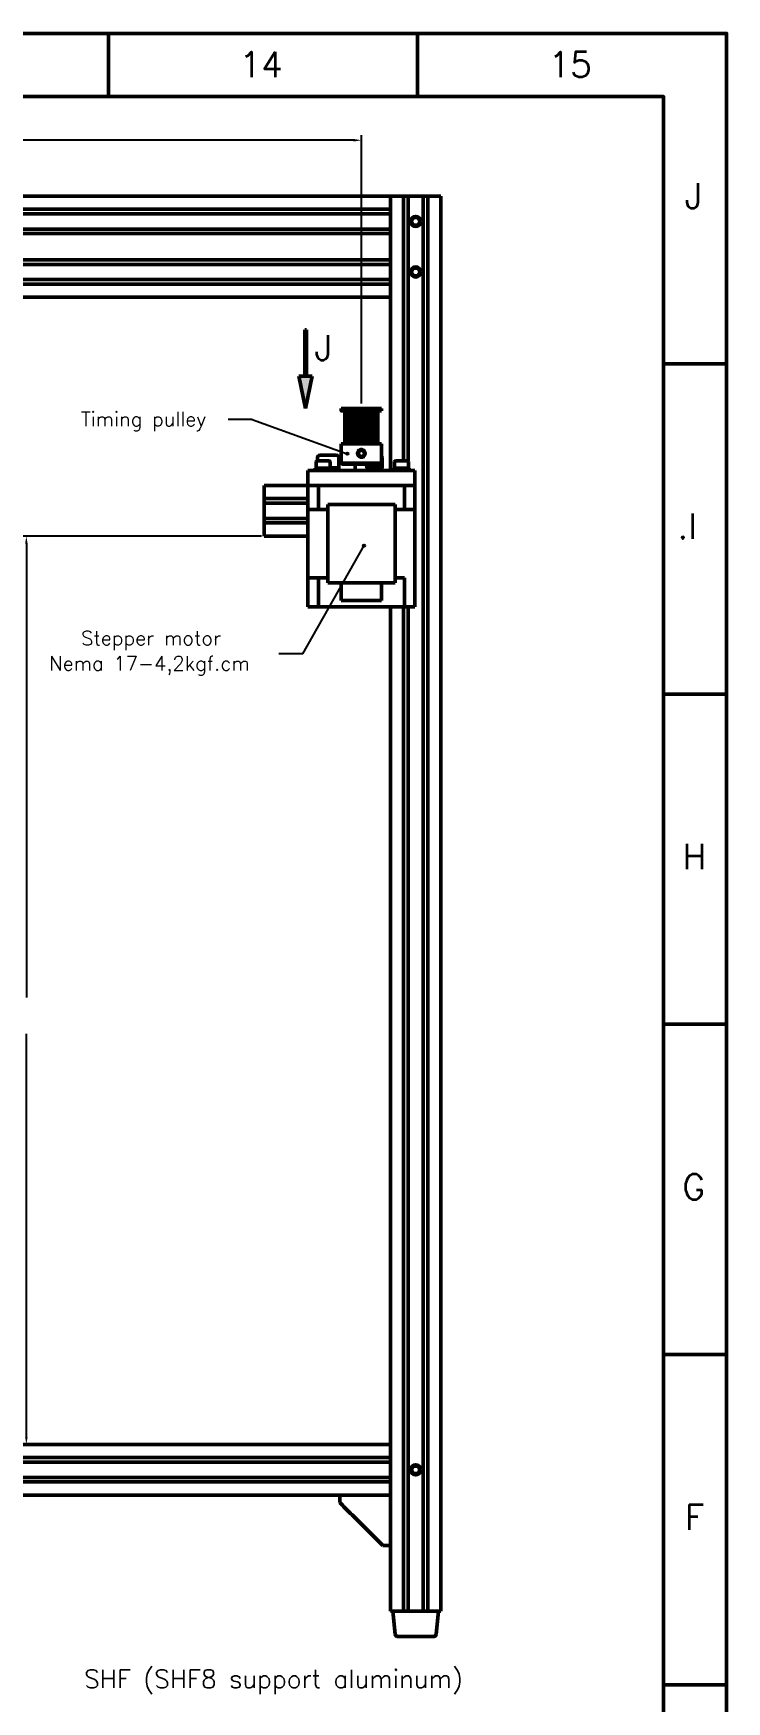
# Model space of a CAD drawing. Extents: x 21047 to 22882, y -7321 to -6014.
# Drawn here: x 22608 to 22882, y -6674 to -6014 of the extents above; entities that cross this region are included whole.
import ezdxf

# ---------------------------------------------------------------- set-up
doc = ezdxf.new("R2010")
doc.units = 0
doc.header["$PDMODE"] = 34
doc.linetypes.add('DASHED', pattern=[19.05, 12.7, -6.35])
doc.layers.get('0').update_dxf_attribs({"lineweight": 0})
doc.layers.add('Cotas', color=90, linetype='Continuous')
for name, color, linetype, lineweight in [('Fixação e Transmissão', 5, 'Continuous', 50), ('Hotend', 4, 'Continuous', 50), ('Linha tracejada', 254, 'DASHED', 15), ('Perfis e Cantoneiras', 2, 'Continuous', 50), ('Peças Usinadas', 120, 'Continuous', 50)]:
    doc.layers.add(name, color=color, linetype=linetype, lineweight=lineweight)
doc.layers.add('Motores', color=7, linetype='Continuous', lineweight=50, true_color=0x55ff00)
doc.styles.get("Standard").update_dxf_attribs({"font": 'romans.shx'})
doc.dimstyles.get("Standard").update_dxf_attribs({"dimtxt": 3, "dimasz": 3, "dimexe": 2, "dimexo": 1, "dimgap": 1, "dimtad": 0, "dimtoh": 1, "dimcen": 0.09, "dimadec": 0, "dimazin": 0, "dimtfac": 1, "dimtdec": 4, "dimtofl": 0, "dimtmove": 0, "dimatfit": 3, "dimfxl": 1, "dimtolj": 1, "dimtzin": 0, "dimarcsym": 0})

# ---------------------------------------------------------------- blocks, each defined once
blk = doc.blocks.new('*D_1u')
at = {"color": 0, "linetype": 'ByBlock', "lineweight": -2}
for p, q in [((22400.66, -6161.29), (22400.66, -6054.16)), ((22403.66, -6056.16), (22564.08, -6056.16)), ((22734.66, -6056.16), (22574.23, -6056.16)), ((22737.66, -6160.29), (22737.66, -6054.16))]:
    blk.add_line(p, q, dxfattribs=at)
for points in [[(22400.66, -6056.16), (22403.66, -6056.66), (22400.66, -6056.16), (22403.66, -6055.66)], [(22737.66, -6056.16), (22734.66, -6055.66), (22737.66, -6056.16), (22734.66, -6056.66)]]:
    blk.add_solid(points, dxfattribs=at)
at = {"layer": 'Defpoints', "color": 0, "linetype": 'ByBlock', "lineweight": 0}
for p in [(22400.66, -6056.16), (22737.66, -6056.16), (22400.66, -6162.29), (22737.66, -6161.29)]:
    blk.add_point(p, dxfattribs=at)
blk = doc.blocks.new('*D_o_1v')
at = {"color": 0, "linetype": 'ByBlock', "lineweight": -2}
for p, q in [((22698.16, -6212.79), (22603, -6212.79)), ((22605, -6215.79), (22605, -6395.33)), ((22605, -6569.29), (22605, -6409.75)), ((22470.92, -6572.29), (22607, -6572.29))]:
    blk.add_line(p, q, dxfattribs=at)
for points in [[(22605, -6212.79), (22604.5, -6215.79), (22605, -6212.79), (22605.5, -6215.79)], [(22605, -6572.29), (22605.5, -6569.29), (22605, -6572.29), (22604.5, -6569.29)]]:
    blk.add_solid(points, dxfattribs=at)
at = {"layer": 'Defpoints', "color": 0, "linetype": 'ByBlock', "lineweight": 0}
for p in [(22605, -6212.79), (22699.16, -6212.79), (22469.92, -6572.29), (22605, -6572.29)]:
    blk.add_point(p, dxfattribs=at)
blk = doc.blocks.new('*D_p_1w')
at = {"color": 0, "linetype": 'ByBlock', "lineweight": -2}
for p, q in [((22440.16, -6232.79), (22538.79, -6232.79)), ((22536.79, -6235.79), (22536.79, -6385.33)), ((22536.79, -6569.29), (22536.79, -6399.75)), ((22668.63, -6572.29), (22534.79, -6572.29))]:
    blk.add_line(p, q, dxfattribs=at)
for points in [[(22536.79, -6232.79), (22536.29, -6235.79), (22536.79, -6232.79), (22537.29, -6235.79)], [(22536.79, -6572.29), (22537.29, -6569.29), (22536.79, -6572.29), (22536.29, -6569.29)]]:
    blk.add_solid(points, dxfattribs=at)
at = {"layer": 'Defpoints', "color": 0, "linetype": 'ByBlock', "lineweight": 0}
for p in [(22439.16, -6232.79), (22536.79, -6232.79), (22536.79, -6572.29), (22669.63, -6572.29)]:
    blk.add_point(p, dxfattribs=at)

msp = doc.modelspace()

# ---------------------------------------------------------------- hatches: boundary and pattern name
at = {"layer": 'Cotas'}
h = msp.add_hatch(color=256, dxfattribs=at)
h.dxf.hatch_style = 1
h.paths.add_polyline_path([(22731.621, -6180.201, -0.2411741), (22731.81, -6179.831, -0.6113775), (22732.533, -6180.201, -1), (22731.621, -6180.201)])
h = msp.add_hatch(color=256, dxfattribs=at)
h.dxf.hatch_style = 1
h.paths.add_polyline_path([(22738.286, -6216.55, -0.2411741), (22738.475, -6216.18, -0.6113775), (22739.198, -6216.55, -1), (22738.286, -6216.55)])
at = {"layer": 'Perfis e Cantoneiras'}
h = msp.add_hatch(color=130, dxfattribs=at)
h.dxf.hatch_style = 1
h.paths.add_polyline_path([(22715.869, -6131.207), (22715.869, -6149.471), (22715.244, -6149.471), (22715.244, -6131.207), (22715.869, -6131.207)])
h = msp.add_hatch(color=130, dxfattribs=at)
h.dxf.hatch_style = 1
h.paths.add_polyline_path([(22718.198, -6149.471), (22715.557, -6162.286), (22712.916, -6149.471), (22715.557, -6149.471), (22718.198, -6149.471)])

# ---------------------------------------------------------------- linework, layer by layer
at = {"layer": 'Cotas'}
for p, q in [((22694.466, -6166.612), (22684.865, -6166.612)), ((22694.466, -6166.612), (22732.077, -6180.201)), ((22714.508, -6259.402), (22738.742, -6216.55)), ((22714.508, -6259.402), (22704.907, -6259.402))]:
    msp.add_line(p, q, dxfattribs=at)
for centre in [(22732.077, -6180.201), (22738.742, -6216.55)]:
    msp.add_circle(centre, 0.456, dxfattribs=at)
at = {"layer": 'Fixação e Transmissão'}
for p, q in [((22758.29, -6086.79), (22757.424, -6088.29)), ((22758.29, -6089.79), (22757.424, -6088.29)), ((22760.022, -6086.79), (22760.888, -6088.29)), ((22760.022, -6089.79), (22760.888, -6088.29)), ((22760.022, -6089.79), (22760.022, -6089.79)), ((22758.29, -6106.79), (22757.424, -6108.29)), ((22758.29, -6109.79), (22757.424, -6108.29)), ((22760.022, -6106.79), (22760.888, -6108.29)), ((22760.022, -6109.79), (22760.888, -6108.29)), ((22760.022, -6109.79), (22760.022, -6109.79)), ((22729.656, -6163.29), (22729.656, -6162.29)), ((22731.156, -6163.29), (22731.156, -6176.29)), ((22731.163, -6163.29), (22731.163, -6176.29)), ((22731.294, -6163.29), (22731.294, -6176.29)), ((22731.573, -6163.29), (22731.573, -6176.29)), ((22732.015, -6163.29), (22732.015, -6176.29)), ((22732.577, -6163.29), (22732.577, -6176.29)), ((22733.289, -6163.29), (22733.289, -6176.29)), ((22734.079, -6163.29), (22734.079, -6176.29)), ((22734.694, -6163.29), (22734.694, -6176.29)), ((22734.99, -6163.29), (22734.99, -6176.29)), ((22735.931, -6163.29), (22735.931, -6176.29)), ((22736.271, -6163.29), (22736.271, -6176.29)), ((22736.953, -6163.29), (22736.953, -6176.29)), ((22737.952, -6163.29), (22737.952, -6176.29)), ((22737.984, -6163.29), (22737.984, -6176.29)), ((22738.704, -6163.29), (22738.704, -6176.29)), ((22738.984, -6163.29), (22738.984, -6176.29)), ((22739.944, -6163.29), (22739.944, -6176.29)), ((22740.321, -6163.29), (22740.321, -6176.29)), ((22740.885, -6163.29), (22740.885, -6176.29)), ((22741.712, -6163.29), (22741.712, -6176.29)), ((22742.47, -6163.29), (22742.47, -6176.29)), ((22743.083, -6163.29), (22743.083, -6176.29)), ((22743.584, -6163.29), (22743.584, -6176.29)), ((22743.923, -6163.29), (22743.923, -6176.29)), ((22744.118, -6163.29), (22744.118, -6176.29)), ((22744.156, -6163.29), (22744.156, -6176.29)), ((22745.656, -6163.29), (22745.656, -6162.29)), ((22729.656, -6176.29), (22729.656, -6183.99)), ((22729.656, -6178.29), (22729.656, -6176.79)), ((22737.667, -6178.859), (22737.697, -6178.859)), ((22745.656, -6176.29), (22745.656, -6183.99)), ((22720.257, -6181.784), (22720.256, -6182.989)), ((22724.756, -6182.989), (22720.256, -6182.989)), ((22727.756, -6180.784), (22721.257, -6180.784)), ((22728.756, -6185.783), (22725.256, -6185.783)), ((22728.712, -6185.783), (22725.256, -6185.783)), ((22728.756, -6185.783), (22728.756, -6181.784)), ((22729.956, -6184.29), (22729.656, -6183.99)), ((22745.847, -6185.783), (22739.86, -6185.783)), ((22741.325, -6185.783), (22741.597, -6186.789)), ((22745.802, -6185.783), (22741.597, -6185.783)), ((22741.597, -6185.783), (22741.869, -6186.789)), ((22745.356, -6184.29), (22745.656, -6183.99)), ((22745.847, -6185.783), (22745.847, -6181.784)), ((22751.256, -6182.989), (22755.756, -6182.989)), ((22719.406, -6186.789), (22719.406, -6185.989)), ((22719.406, -6185.989), (22722.506, -6185.989)), ((22725.606, -6186.789), (22719.406, -6186.789)), ((22728.712, -6186.789), (22719.406, -6186.789)), ((22725.256, -6185.989), (22719.756, -6185.989)), ((22722.306, -6185.989), (22722.477, -6186.789)), ((22722.506, -6185.989), (22725.606, -6185.989)), ((22722.506, -6185.989), (22722.677, -6186.789)), ((22725.606, -6185.989), (22725.606, -6186.789)), ((22745.802, -6186.789), (22740.156, -6186.789)), ((22753.506, -6185.989), (22750.406, -6185.989)), ((22750.406, -6185.989), (22750.406, -6186.789)), ((22750.406, -6186.789), (22756.606, -6186.789)), ((22750.756, -6185.989), (22756.256, -6185.989)), ((22753.506, -6185.989), (22753.335, -6186.789)), ((22756.606, -6185.989), (22753.506, -6185.989)), ((22753.706, -6185.989), (22753.535, -6186.789)), ((22756.606, -6186.789), (22756.606, -6185.989)), ((22758.29, -6580.79), (22757.424, -6582.29)), ((22760.022, -6580.79), (22760.888, -6582.29)), ((22758.29, -6583.79), (22757.424, -6582.29)), ((22760.022, -6583.79), (22760.888, -6582.29)), ((22760.022, -6583.79), (22760.022, -6583.79))]:
    msp.add_line(p, q, dxfattribs=at)
at = {"layer": 'Fixação e Transmissão', "ltscale": 0.1}
for p, q in [((22758.29, -6086.79), (22760.022, -6086.79)), ((22758.29, -6089.79), (22760.022, -6089.79)), ((22758.29, -6106.79), (22760.022, -6106.79)), ((22758.29, -6109.79), (22760.022, -6109.79)), ((22719.756, -6185.989), (22719.756, -6183.489)), ((22725.256, -6185.989), (22725.256, -6183.489)), ((22728.712, -6186.789), (22728.712, -6185.783)), ((22745.802, -6186.789), (22745.802, -6185.783)), ((22750.756, -6185.989), (22750.756, -6183.489)), ((22756.256, -6185.989), (22756.256, -6183.489)), ((22758.29, -6580.79), (22760.022, -6580.79)), ((22758.29, -6583.79), (22760.022, -6583.79))]:
    msp.add_line(p, q, dxfattribs=at)
at = {"layer": 'Fixação e Transmissão', "color": 7}
msp.add_line((22742.656, -6162.29), (22732.656, -6162.29), dxfattribs=at)
at = {"layer": 'Fixação e Transmissão', "flags": 128}
for points in [[(22729.656, -6162.29), (22745.656, -6162.29)], [(22729.656, -6176.29), (22745.656, -6176.29)]]:
    msp.add_lwpolyline(points, dxfattribs=at)
at = {"layer": 'Fixação e Transmissão'}
for centre in [(22759.156, -6088.29), (22759.156, -6108.29), (22759.156, -6582.29)]:
    msp.add_circle(centre, 1.732, dxfattribs=at)
for centre, radius, start, end in [((22720.256, -6183.489), 0.5, 90, 180), ((22721.257, -6181.784), 1, 90, 180), ((22724.756, -6183.489), 0.5, 360, 90), ((22727.756, -6181.784), 1, 0, 90), ((22744.847, -6181.784), 1, 0, 35.959065), ((22751.256, -6183.489), 0.5, 90, 180), ((22755.756, -6183.489), 0.5, 360, 90)]:
    msp.add_arc(centre, radius, start, end, dxfattribs=at)
for points, degree in [([(22729.656, -6163.29), (22729.656, -6163.29), (22731.163, -6163.29)], 2), ([(22731.294, -6163.29), (22731.187, -6163.29), (22731.163, -6163.29)], 2), ([(22731.294, -6163.29), (22731.396, -6163.29), (22731.573, -6163.29)], 2), ([(22732.015, -6163.29), (22731.756, -6163.29), (22731.573, -6163.29)], 2), ([(22732.015, -6163.29), (22732.265, -6163.29), (22732.577, -6163.29)], 2), ([(22733.289, -6163.29), (22732.903, -6163.29), (22732.577, -6163.29)], 2), ([(22733.289, -6163.29), (22733.66, -6163.29), (22734.079, -6163.29)], 2), ([(22734.99, -6163.29), (22734.515, -6163.29), (22734.079, -6163.29)], 2), ([(22734.99, -6163.29), (22735.448, -6163.29), (22735.931, -6163.29)], 2), ([(22736.953, -6163.29), (22736.434, -6163.29), (22735.931, -6163.29)], 2), ([(22736.953, -6163.29), (22737.952, -6163.29)], 1), ([(22738.984, -6163.29), (22738.473, -6163.29), (22737.952, -6163.29)], 2), ([(22738.984, -6163.29), (22739.475, -6163.29), (22739.944, -6163.29)], 2), ([(22740.885, -6163.29), (22740.432, -6163.29), (22739.944, -6163.29)], 2), ([(22740.885, -6163.29), (22741.32, -6163.29), (22741.712, -6163.29)], 2), ([(22742.47, -6163.29), (22742.12, -6163.29), (22741.712, -6163.29)], 2), ([(22742.47, -6163.29), (22742.807, -6163.29), (22745.656, -6163.29)], 2), ([(22732.753, -6183.99), (22733.285, -6183.99), (22733.818, -6183.99), (22734.399, -6183.99), (22734.98, -6183.99), (22735.595, -6183.99), (22736.21, -6183.99), (22737.475, -6183.99), (22738.748, -6183.99), (22739.369, -6183.99), (22739.991, -6183.99), (22740.583, -6183.99), (22741.176, -6183.99), (22741.723, -6183.99), (22742.271, -6183.99), (22742.76, -6183.99), (22743.249, -6183.99), (22743.667, -6183.99), (22744.086, -6183.99), (22744.423, -6183.99), (22744.759, -6183.99), (22745.006, -6183.99), (22745.253, -6183.99), (22745.404, -6183.99), (22745.555, -6183.99), (22745.605, -6183.99), (22745.656, -6183.99)], 2)]:
    msp.add_open_spline(points, degree=degree, dxfattribs=at)
for points, degree, knots in [([(22736.135, -6180.089), (22736.135, -6180.279), (22736.17, -6180.475), (22736.242, -6180.661), (22736.318, -6180.853), (22736.423, -6181.019), (22736.556, -6181.16), (22736.687, -6181.299), (22736.851, -6181.415), (22737.035, -6181.496), (22737.222, -6181.576), (22737.414, -6181.617), (22737.611, -6181.619), (22737.802, -6181.621), (22738.002, -6181.584), (22738.195, -6181.508), (22738.385, -6181.43), (22738.552, -6181.322), (22738.695, -6181.183), (22738.834, -6181.048), (22738.95, -6180.877), (22739.033, -6180.689), (22739.112, -6180.505), (22739.153, -6180.316), (22739.157, -6180.12), (22739.166, -6179.722), (22739.007, -6179.315), (22738.728, -6179.028), (22738.454, -6178.74), (22738.052, -6178.568), (22737.657, -6178.558), (22737.459, -6178.554), (22737.256, -6178.592), (22737.063, -6178.669), (22736.877, -6178.748), (22736.715, -6178.857), (22736.577, -6178.995), (22736.443, -6179.131), (22736.332, -6179.298), (22736.253, -6179.487), (22736.175, -6179.684), (22736.135, -6179.884), (22736.135, -6180.089)], 3, [0, 0, 0, 0, 0.0608594, 0.0608594, 0.0608594, 0.123355, 0.123355, 0.123355, 0.185855, 0.185855, 0.185855, 0.248355, 0.248355, 0.248355, 0.310855, 0.310855, 0.310855, 0.373355, 0.373355, 0.373355, 0.435855, 0.435855, 0.435855, 0.496793, 0.496793, 0.496793, 0.621711, 0.621711, 0.621711, 0.746711, 0.746711, 0.746711, 0.810851, 0.810851, 0.810851, 0.873355, 0.873355, 0.873355, 0.935855, 0.935855, 0.935855, 1, 1, 1, 1]), ([(22736.462, -6180.089), (22736.461, -6179.975), (22736.469, -6179.866), (22736.516, -6179.722), (22736.562, -6179.578), (22736.648, -6179.4), (22736.782, -6179.251), (22736.855, -6179.172), (22736.934, -6179.105), (22737.018, -6179.051), (22737.1, -6178.999), (22737.178, -6178.959), (22737.253, -6178.933), (22737.417, -6178.873), (22737.558, -6178.86), (22737.667, -6178.859)], 3, [0, 0, 0, 0, 0.059375, 0.059375, 0.059375, 0.11875, 0.11875, 0.11875, 0.149922, 0.149922, 0.149922, 0.181094, 0.181094, 0.181094, 0.249688, 0.249688, 0.249688, 0.249688]), ([(22737.667, -6178.859), (22737.706, -6178.859), (22737.747, -6178.861), (22737.791, -6178.865), (22737.848, -6178.871), (22737.913, -6178.883), (22737.987, -6178.902), (22738.134, -6178.941), (22738.305, -6179.015), (22738.467, -6179.156), (22738.547, -6179.227), (22738.625, -6179.314), (22738.685, -6179.4), (22738.743, -6179.488), (22738.787, -6179.572), (22738.816, -6179.651), (22738.877, -6179.807), (22738.894, -6179.933), (22738.898, -6180.057), (22738.902, -6180.18), (22738.893, -6180.301), (22738.842, -6180.452), (22738.792, -6180.603), (22738.699, -6180.784), (22738.565, -6180.927), (22738.431, -6181.071), (22738.256, -6181.177), (22738.101, -6181.238), (22737.929, -6181.306), (22737.783, -6181.317), (22737.667, -6181.318)], 3, [0.249688, 0.249688, 0.249688, 0.249688, 0.274684, 0.274684, 0.274684, 0.30593, 0.30593, 0.30593, 0.368422, 0.368422, 0.368422, 0.399672, 0.399672, 0.399672, 0.430921, 0.430921, 0.430921, 0.493421, 0.493421, 0.493421, 0.555921, 0.555921, 0.555921, 0.618421, 0.618421, 0.618421, 0.680921, 0.680921, 0.680921, 0.750064, 0.750064, 0.750064, 0.750064]), ([(22729.656, -6183.99), (22729.673, -6183.99), (22729.724, -6183.99), (22729.808, -6183.99), (22729.926, -6183.99), (22730.076, -6183.99), (22730.259, -6183.99), (22730.472, -6183.99), (22730.716, -6183.99), (22730.99, -6183.99), (22731.291, -6183.99), (22731.62, -6183.99), (22731.974, -6183.99), (22732.353, -6183.99), (22732.753, -6183.99)], 1, [2.23053, 2.23053, 2.29561, 2.36068, 2.42576, 2.49083, 2.55591, 2.62099, 2.68606, 2.75114, 2.81621, 2.88129, 2.94636, 3.01144, 3.07652, 3.14159, 3.14159]), ([(22745.356, -6184.29), (22745.163, -6184.29), (22744.593, -6184.29), (22743.676, -6184.29), (22742.457, -6184.29), (22740.997, -6184.29), (22739.369, -6184.29), (22737.656, -6184.29), (22735.943, -6184.29), (22734.315, -6184.29), (22732.855, -6184.29), (22731.636, -6184.29), (22730.719, -6184.29), (22730.15, -6184.29), (22729.956, -6184.29)], 1, [0.911063, 0.911063, 1.13546, 1.35986, 1.58426, 1.80866, 2.03306, 2.25746, 2.48186, 2.70626, 2.93066, 3.15506, 3.37946, 3.60386, 3.82826, 4.05266, 4.05266]), ([(22737.667, -6181.318), (22737.577, -6181.318), (22737.476, -6181.309), (22737.343, -6181.274), (22737.198, -6181.233), (22737.031, -6181.158), (22736.877, -6181.02), (22736.796, -6180.947), (22736.718, -6180.856), (22736.66, -6180.767), (22736.602, -6180.676), (22736.56, -6180.589), (22736.533, -6180.507), (22736.475, -6180.345), (22736.463, -6180.214), (22736.462, -6180.089)], 3, [0.750064, 0.750064, 0.750064, 0.750064, 0.805921, 0.805921, 0.805921, 0.868421, 0.868421, 0.868421, 0.901316, 0.901316, 0.901316, 0.934211, 0.934211, 0.934211, 0.999999, 0.999999, 0.999999, 0.999999])]:
    msp.add_open_spline(points, degree=degree, knots=knots, dxfattribs=at)
at = {"layer": 'Hotend'}
for p, q in [((22750.156, -6638.29), (22768.156, -6638.29)), ((22750.156, -6638.29), (22751.066, -6647.39)), ((22768.156, -6638.29), (22767.246, -6647.39)), ((22752.061, -6648.29), (22766.251, -6648.29))]:
    msp.add_line(p, q, dxfattribs=at)
for centre, start, end in [((22752.061, -6647.29), 185.710593, 270), ((22766.251, -6647.29), 270, 354.289407)]:
    msp.add_arc(centre, 1, start, end, dxfattribs=at)
at = {"layer": 'Linha tracejada', "ltscale": 0.25}
for p, q in [((22729.66, -6180.29), (22729.66, -6177.29)), ((22729.66, -6183.29), (22729.66, -6180.29))]:
    msp.add_line(p, q, dxfattribs=at)
at = {"layer": 'Motores'}
for p, q in [((22735.156, -6186.789), (22735.156, -6184.265)), ((22740.156, -6186.572), (22740.156, -6186.789)), ((22740.156, -6186.789), (22740.156, -6186.572)), ((22716.506, -6192.789), (22716.506, -6202.289)), ((22716.506, -6192.789), (22720.623, -6192.789)), ((22716.506, -6202.289), (22716.506, -6192.789)), ((22720.623, -6192.789), (22716.506, -6192.789)), ((22720.623, -6192.789), (22720.623, -6202.289)), ((22720.623, -6192.789), (22720.623, -6202.289)), ((22754.69, -6192.789), (22720.623, -6192.789)), ((22754.69, -6192.789), (22720.623, -6192.789)), ((22754.69, -6202.289), (22754.69, -6192.789)), ((22754.69, -6192.789), (22754.69, -6202.289)), ((22758.806, -6192.789), (22754.69, -6192.789)), ((22758.806, -6192.789), (22754.69, -6192.789)), ((22758.806, -6240.789), (22758.806, -6192.789)), ((22716.506, -6229.289), (22716.506, -6202.289)), ((22716.506, -6202.289), (22716.506, -6229.289)), ((22720.623, -6202.289), (22716.506, -6202.289)), ((22720.623, -6202.289), (22716.506, -6202.289)), ((22720.623, -6202.289), (22724.327, -6202.289)), ((22724.327, -6202.289), (22720.623, -6202.289)), ((22750.986, -6200.289), (22724.327, -6200.289)), ((22724.327, -6200.289), (22724.327, -6231.289)), ((22724.327, -6200.289), (22724.327, -6231.289)), ((22750.986, -6200.289), (22724.327, -6200.289)), ((22750.986, -6200.289), (22724.327, -6200.289)), ((22724.327, -6202.289), (22724.327, -6200.289)), ((22724.327, -6200.289), (22750.986, -6200.289)), ((22724.327, -6200.289), (22724.327, -6202.289)), ((22750.986, -6231.289), (22750.986, -6200.289)), ((22750.986, -6200.289), (22750.986, -6202.289)), ((22750.986, -6202.289), (22750.986, -6200.289)), ((22754.69, -6202.289), (22750.986, -6202.289)), ((22754.69, -6202.289), (22758.806, -6202.289)), ((22758.806, -6202.289), (22754.69, -6202.289)), ((22720.623, -6229.289), (22716.506, -6229.289)), ((22716.506, -6229.289), (22716.506, -6240.789)), ((22716.506, -6240.789), (22716.506, -6229.289)), ((22716.506, -6229.289), (22720.623, -6229.289)), ((22720.623, -6240.789), (22720.623, -6229.289)), ((22720.623, -6229.289), (22724.327, -6229.289)), ((22720.623, -6240.789), (22720.623, -6229.289)), ((22720.623, -6229.289), (22724.327, -6229.289)), ((22724.327, -6229.289), (22724.327, -6231.289)), ((22724.327, -6229.289), (22724.327, -6231.289)), ((22724.327, -6231.289), (22729.656, -6231.289)), ((22724.327, -6231.289), (22729.656, -6231.289)), ((22724.327, -6231.289), (22729.656, -6231.289)), ((22724.327, -6231.289), (22729.656, -6231.289)), ((22729.656, -6238.289), (22729.656, -6231.289)), ((22729.656, -6231.289), (22745.656, -6231.289)), ((22745.656, -6231.289), (22729.656, -6231.289)), ((22729.656, -6231.289), (22729.656, -6238.289)), ((22745.656, -6231.289), (22745.656, -6238.289)), ((22745.656, -6238.289), (22745.656, -6231.289)), ((22745.656, -6231.289), (22750.986, -6231.289)), ((22745.656, -6231.289), (22750.986, -6231.289)), ((22745.656, -6231.289), (22750.986, -6231.289)), ((22745.656, -6231.289), (22750.986, -6231.289)), ((22750.986, -6231.289), (22750.986, -6229.289)), ((22750.986, -6229.289), (22754.69, -6229.289)), ((22750.986, -6231.289), (22750.986, -6229.289)), ((22750.986, -6229.289), (22754.69, -6229.289)), ((22754.69, -6229.289), (22754.69, -6240.789)), ((22754.69, -6240.789), (22754.69, -6229.289)), ((22758.806, -6229.289), (22758.806, -6240.789)), ((22745.656, -6238.289), (22729.656, -6238.289)), ((22729.656, -6238.289), (22745.656, -6238.289)), ((22716.506, -6240.789), (22720.623, -6240.789)), ((22716.506, -6240.789), (22720.623, -6240.789)), ((22758.806, -6240.789), (22720.623, -6240.789)), ((22720.623, -6240.789), (22754.69, -6240.789))]:
    msp.add_line(p, q, dxfattribs=at)
for points, degree in [([(22739.708, -6184.958), (22739.657, -6184.581), (22739.656, -6184.291)], 2), ([(22739.708, -6184.958), (22739.708, -6184.957)], 1), ([(22739.708, -6184.957), (22739.765, -6185.373), (22739.853, -6185.698)], 2), ([(22739.95, -6186.029), (22739.902, -6185.881), (22739.853, -6185.698)], 2), ([(22739.853, -6185.698), (22739.902, -6185.881), (22739.95, -6186.029)], 2), ([(22739.95, -6186.029), (22739.95, -6186.029)], 1), ([(22739.95, -6186.029), (22740.004, -6186.191), (22740.048, -6186.307)], 2), ([(22740.048, -6186.306), (22740.047, -6186.302)], 1), ([(22740.048, -6186.307), (22740.048, -6186.306)], 1), ([(22740.126, -6186.501), (22740.097, -6186.434), (22740.048, -6186.306)], 2), ([(22740.048, -6186.307), (22740.097, -6186.434), (22740.126, -6186.501)], 2), ([(22740.156, -6186.572), (22740.156, -6186.572), (22740.126, -6186.501)], 2), ([(22740.126, -6186.501), (22740.156, -6186.572), (22740.156, -6186.572)], 2)]:
    msp.add_open_spline(points, degree=degree, dxfattribs=at)
at = {"layer": 'Perfis e Cantoneiras'}
for p, q in [((22749.156, -6078.29), (22389.156, -6078.29)), ((22749.156, -6118.29), (22749.156, -6078.29)), ((22769.156, -6078.29), (22749.156, -6078.29)), ((22749.156, -6186.789), (22749.156, -6078.29)), ((22754.356, -6182.989), (22754.356, -6078.29)), ((22756.156, -6183.189), (22756.156, -6078.29)), ((22762.156, -6638.29), (22762.156, -6078.29)), ((22763.956, -6638.29), (22763.956, -6078.29)), ((22769.156, -6638.29), (22769.156, -6078.29)), ((22749.156, -6083.49), (22389.156, -6083.49)), ((22749.156, -6085.29), (22389.156, -6085.29)), ((22749.156, -6091.29), (22389.156, -6091.29)), ((22749.156, -6093.09), (22389.156, -6093.09)), ((22749.156, -6103.49), (22389.156, -6103.49)), ((22749.156, -6105.29), (22389.156, -6105.29)), ((22749.156, -6111.29), (22389.156, -6111.29)), ((22749.156, -6113.09), (22389.156, -6113.09)), ((22749.156, -6118.29), (22389.156, -6118.29)), ((22699.156, -6192.789), (22716.506, -6192.789)), ((22699.156, -6197.989), (22716.506, -6197.989)), ((22699.156, -6199.789), (22716.506, -6199.789)), ((22699.156, -6205.789), (22716.506, -6205.789)), ((22699.156, -6207.589), (22716.506, -6207.589)), ((22699.156, -6212.789), (22716.506, -6212.789)), ((22749.156, -6638.29), (22749.156, -6240.789)), ((22754.356, -6638.29), (22754.356, -6240.789)), ((22756.156, -6638.29), (22756.156, -6240.789)), ((22749.156, -6572.29), (22389.156, -6572.29)), ((22749.156, -6577.49), (22389.156, -6577.49)), ((22749.156, -6579.29), (22389.156, -6579.29)), ((22749.156, -6585.29), (22389.156, -6585.29)), ((22749.156, -6587.09), (22389.156, -6587.09)), ((22749.156, -6592.29), (22389.156, -6592.29)), ((22769.156, -6638.29), (22749.156, -6638.29))]:
    msp.add_line(p, q, dxfattribs=at)
at = {"layer": 'Perfis e Cantoneiras', "color": 130}
for p, q in [((22715.244, -6149.471), (22715.244, -6131.207)), ((22715.244, -6131.207), (22715.869, -6131.207)), ((22715.869, -6149.471), (22715.869, -6131.207)), ((22718.198, -6149.471), (22712.916, -6149.471)), ((22715.557, -6162.286), (22712.916, -6149.471)), ((22715.244, -6149.471), (22715.869, -6149.471)), ((22715.557, -6162.286), (22718.198, -6149.471))]:
    msp.add_line(p, q, dxfattribs=at)
at = {"layer": 'Perfis e Cantoneiras', "color": 30}
for p, q in [((22729.156, -6595.29), (22729.156, -6592.29)), ((22729.156, -6595.29), (22729.156, -6592.29)), ((22730.156, -6592.29), (22749.156, -6592.29)), ((22749.156, -6592.29), (22730.156, -6592.29)), ((22749.156, -6592.29), (22749.156, -6611.29)), ((22749.156, -6611.29), (22749.156, -6592.29)), ((22749.156, -6612.29), (22746.156, -6612.29)), ((22749.156, -6612.29), (22746.156, -6612.29))]:
    msp.add_line(p, q, dxfattribs=at)
at = {"layer": 'Perfis e Cantoneiras'}
for centre in [(22759.156, -6088.29), (22759.156, -6108.29), (22759.156, -6582.29)]:
    msp.add_circle(centre, 2, dxfattribs=at)
at = {"layer": 'Perfis e Cantoneiras', "color": 30}
for points, degree in [([(22729.156, -6592.29), (22729.156, -6592.29), (22729.175, -6592.29)], 2), ([(22729.175, -6592.29), (22729.194, -6592.29), (22729.232, -6592.29)], 2), ([(22729.232, -6592.29), (22729.27, -6592.29), (22729.325, -6592.29)], 2), ([(22729.325, -6592.29), (22729.379, -6592.29), (22729.449, -6592.29)], 2), ([(22729.449, -6592.29), (22729.519, -6592.29), (22729.6, -6592.29)], 2), ([(22729.6, -6592.29), (22729.682, -6592.29), (22729.773, -6592.29)], 2), ([(22729.773, -6592.29), (22729.864, -6592.29), (22729.961, -6592.29)], 2), ([(22729.961, -6592.29), (22730.156, -6592.29)], 1), ([(22729.156, -6595.29), (22746.156, -6612.29)], 1), ([(22749.156, -6611.29), (22749.156, -6611.46), (22749.156, -6611.621), (22749.156, -6611.726), (22749.156, -6611.822), (22749.156, -6611.916), (22749.156, -6611.997), (22749.156, -6612.035), (22749.156, -6612.072), (22749.156, -6612.105), (22749.156, -6612.137), (22749.156, -6612.164), (22749.156, -6612.191), (22749.156, -6612.213), (22749.156, -6612.234), (22749.156, -6612.25), (22749.156, -6612.265), (22749.156, -6612.275), (22749.156, -6612.284), (22749.156, -6612.287), (22749.156, -6612.29)], 2), ([(22749.156, -6611.485), (22749.156, -6611.582), (22749.156, -6611.673)], 2), ([(22749.156, -6611.673), (22749.156, -6611.764), (22749.156, -6611.846)], 2), ([(22749.156, -6611.846), (22749.156, -6611.928), (22749.156, -6611.997)], 2), ([(22749.156, -6611.997), (22749.156, -6612.067), (22749.156, -6612.122)], 2), ([(22749.156, -6612.122), (22749.156, -6612.176), (22749.156, -6612.214)], 2), ([(22749.156, -6612.214), (22749.156, -6612.252), (22749.156, -6612.271)], 2), ([(22749.156, -6612.271), (22749.156, -6612.29), (22749.156, -6612.29)], 2)]:
    msp.add_open_spline(points, degree=degree, dxfattribs=at)
msp.add_open_spline([(22729.156, -6592.29), (22729.158, -6592.29), (22729.16, -6592.29), (22729.162, -6592.29), (22729.169, -6592.29), (22729.175, -6592.29), (22729.181, -6592.29), (22729.191, -6592.29), (22729.202, -6592.29), (22729.212, -6592.29), (22729.226, -6592.29), (22729.241, -6592.29), (22729.255, -6592.29), (22729.273, -6592.29), (22729.291, -6592.29), (22729.309, -6592.29), (22729.331, -6592.29), (22729.353, -6592.29), (22729.374, -6592.29), (22729.399, -6592.29), (22729.424, -6592.29), (22729.449, -6592.29), (22729.477, -6592.29), (22729.505, -6592.29), (22729.532, -6592.29), (22729.592, -6592.29), (22729.655, -6592.29), (22729.722, -6592.29), (22729.858, -6592.29), (22730.006, -6592.29), (22730.156, -6592.29)], degree=3, knots=[0, 0, 0, 0, 0.1122, 0.1122, 0.1122, 0.224399, 0.224399, 0.224399, 0.336599, 0.336599, 0.336599, 0.448799, 0.448799, 0.448799, 0.560999, 0.560999, 0.560999, 0.673198, 0.673198, 0.673198, 0.785398, 0.785398, 0.785398, 0.897598, 0.897598, 0.897598, 1.122, 1.122, 1.122, 1.5708, 1.5708, 1.5708, 1.5708], dxfattribs=at)
at = {"layer": 'Peças Usinadas'}
for p, q in [((22637.514, -6013.864), (22637.514, -6038.864)), ((22759.896, -6013.864), (22759.896, -6038.864)), ((22882.278, -6144.578), (22857.278, -6144.578)), ((22758.806, -6186.789), (22716.506, -6186.789)), ((22716.506, -6192.789), (22716.506, -6186.789)), ((22758.806, -6189.789), (22758.806, -6186.789)), ((22758.806, -6192.789), (22758.806, -6189.789)), ((22882.278, -6275.293), (22857.278, -6275.293)), ((22882.278, -6406.008), (22857.278, -6406.008)), ((22882.278, -6536.723), (22857.278, -6536.723)), ((22882.278, -6667.438), (22857.278, -6667.438))]:
    msp.add_line(p, q, dxfattribs=at)
at = {"layer": 'Peças Usinadas', "color": 2}
msp.add_line((22699.156, -6212.789), (22699.156, -6192.789), dxfattribs=at)
at = {"layer": 'Peças Usinadas', "flags": 128}
for points in [[(21046.549, -7321.013), (22882.278, -7321.013), (22882.278, -6013.864), (21046.549, -6013.864)], [(21071.549, -7296.013), (22857.278, -7296.013), (22857.278, -6038.864), (21071.549, -6038.864)]]:
    msp.add_lwpolyline(points, close=True, dxfattribs=at)

# ---------------------------------------------------------------- texts
at = {"layer": 'Cotas'}
for s, height, p in [('14', 10, (22689.377, -6031.171)), ('15', 10, (22811.759, -6031.171)), ('J', 10, (22865.755, -6083.18)), ('Timing pulley', 5.67, (22626.581, -6169.339)), ('.I', 10, (22862.755, -6213.895)), ('Stepper motor', 5.67, (22626.693, -6256.032)), ('Nema 17-4,2kgf.cm', 5.67, (22613.994, -6266.032)), ('H', 10, (22864.755, -6344.61)), ('G', 10, (22864.755, -6475.325)), ('F', 10, (22865.755, -6606.04))]:
    msp.add_text(s, height=height, dxfattribs=at).set_placement(p)
at = {"layer": 'Cotas', "color": 7}
msp.add_text('SHF (SHF8 support aluminum)', height=7.2, dxfattribs=at).set_placement((22627.886, -6668.635))
at = {"layer": 'Perfis e Cantoneiras', "color": 130}
msp.add_text('J', height=10, dxfattribs=at).set_placement((22719.201, -6143.259))

# ---------------------------------------------------------------- dimensions: what is measured, and where the dimension line sits
at = {"layer": 'Cotas'}
dim = msp.add_linear_dim(base=(22400.656, -6056.163), p1=(22737.656, -6161.29), p2=(22400.656, -6162.29), angle=0.00001, dimstyle='Standard', override={"dimscale": 1, "dimpost": '<>'}, dxfattribs=at)
dim.commit()
dim.dimension.update_dxf_attribs({"geometry": '*D_1u', "text_midpoint": (22569.156, -6056.163)})
for base, p1, p2, picture, middle in [((22605.001, -6212.789), (22469.924, -6572.29), (22699.156, -6212.789), '*D_o_1v', (22605.001, -6402.54)), ((22536.79, -6572.29), (22439.156, -6232.789), (22669.633, -6572.29), '*D_p_1w', (22536.79, -6392.54))]:
    dim = msp.add_linear_dim(base=base, p1=p1, p2=p2, angle=89.999995, dimstyle='Standard', override={"dimscale": 1, "dimpost": '<>'}, dxfattribs=at)
    dim.commit()
    dim.dimension.update_dxf_attribs({"geometry": picture, "text_midpoint": middle, "dimtype": 160})

doc.saveas('drawing.dxf')
